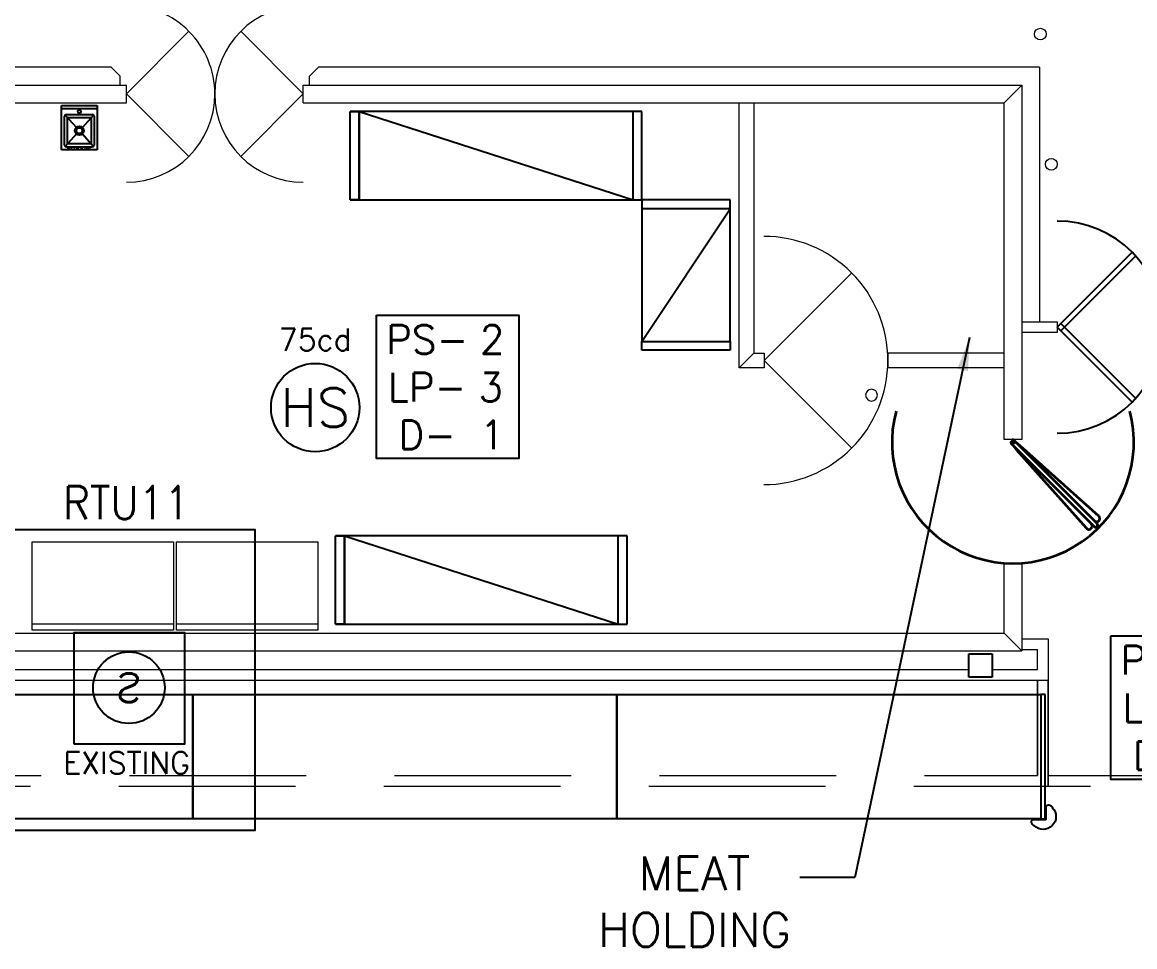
# Model space of a CAD drawing. Header units: inches. Extents: x 0 to 5040, y 0 to 3600.
# Drawn here: x 3717.3 to 4095.1, y 1919.3 to 2233 of the extents above; entities that cross this region are included whole.
import ezdxf
from ezdxf.enums import TextEntityAlignment as Align

# ---------------------------------------------------------------- set-up
doc = ezdxf.new("R2010")
doc.units = ezdxf.units.IN
doc.header["$LTSCALE"] = 240
doc.header["$MEASUREMENT"] = 0
for name, pattern in [('XFLOOR$0$base-fp$0$DASHED2', [0.375, 0.25, -0.125]), ('XFLOOR$0$base-fp$0$DIVIDE2', [0.625, 0.25, -0.125, 0, -0.125, 0, -0.125]), ('XFLOOR$0$base-fp$0$HIDDEN', [0.375, 0.25, -0.125])]:
    doc.linetypes.add(name, pattern=pattern)
doc.layers.get('0').update_dxf_attribs({"linetype": 'CONTINUOUS'})
for name, color, linetype in [('A010-001$0$G-ANNO-SYMB', 3, 'CONTINUOUS'), ('EFP10-R$0$G-ANNO-TEXT', 2, 'CONTINUOUS'), ('INITIATING', 4, 'CONTINUOUS'), ('LEADER', 4, 'CONTINUOUS'), ('NOTIFICATION', 6, 'CONTINUOUS'), ('XFLOOR$0$base-fp$0$A-REFR-GARD', 8, 'CONTINUOUS'), ('XFLOOR$0$base-fp$0$S-COLS_EXST', 8, 'CONTINUOUS')]:
    doc.layers.add(name, color=color, linetype=linetype)
for name, color, linetype, lineweight in [('XFLOOR$0$base-fp$0$A-CURB-INTR_EXST', 8, 'CONTINUOUS', 18), ('XFLOOR$0$base-fp$0$A-DOOR-COLR', 8, 'CONTINUOUS', 35), ('XFLOOR$0$base-fp$0$A-DOOR-COLR_EXST', 8, 'CONTINUOUS', 18), ('XFLOOR$0$base-fp$0$A-DOOR-INTR', 8, 'CONTINUOUS', 25), ('XFLOOR$0$base-fp$0$A-DOOR-INTR_EXST', 8, 'CONTINUOUS', 18), ('XFLOOR$0$base-fp$0$A-EQPM-GROC_EXST', 8, 'CONTINUOUS', 18), ('XFLOOR$0$base-fp$0$A-EQPM-RACK', 8, 'CONTINUOUS', 25), ('XFLOOR$0$base-fp$0$A-EQPM-REFR', 8, 'CONTINUOUS', 25), ('XFLOOR$0$base-fp$0$A-EQPM_EXST', 8, 'CONTINUOUS', 18), ('XFLOOR$0$base-fp$0$A-FLOR-PFIX', 8, 'CONTINUOUS', 25), ('XFLOOR$0$base-fp$0$A-FLOR-PFIX_EXST', 8, 'CONTINUOUS', 18), ('XFLOOR$0$base-fp$0$A-SOFF-INTR_EXST', 8, 'XFLOOR$0$base-fp$0$HIDDEN', 18), ('XFLOOR$0$base-fp$0$A-WALL-COLR_EXST', 8, 'CONTINUOUS', 18), ('XFLOOR$0$base-fp$0$A-WALL-INTR_EXST', 8, 'CONTINUOUS', 18)]:
    doc.layers.add(name, color=color, linetype=linetype, lineweight=lineweight)
doc.styles.add('A010-001$0$SIMPLEX', font='simplex.shx')
doc.styles.add('EFP10-R$0$SIMPLEX', font='simplex.shx', dxfattribs={"height": 11.25})
doc.styles.add('NORMAL', font='romans.shx')
doc.styles.add('ROMANS', font='romans.shx', dxfattribs={"width": 0.9})
doc.styles.add('SIMPLEX', font='simplex.shx', dxfattribs={"height": 0.09375})
doc.styles.add('XFLOOR$0$base-fp$0$SIMPLEX', font='simplex.shx')
doc.dimstyles.new('A010-001$0$WDS-DIMSTYLE$7', dxfattribs={"dimscale": 120, "dimtxt": 0.09375, "dimasz": 0.09375, "dimexe": 0.09375, "dimexo": 0.0625, "dimgap": 0.09375, "dimtad": 1, "dimzin": 11, "dimdsep": 46, "dimtxsty": 'A010-001$0$SIMPLEX', "dimcen": 0, "dimdle": 0.09375, "dimclrd": 1, "dimclre": 1, "dimclrt": 256, "dimadec": 0, "dimazin": 0, "dimtfac": 1, "dimtmove": 0, "dimatfit": 3, "dimfxl": 1, "dimtolj": 1, "dimtzin": 2, "dimarcsym": 0})

# ---------------------------------------------------------------- blocks, each defined once
blk = doc.blocks.new('XFLOOR$0$base-fp$0$A-B038-SS-4SLSB-30-P')
for p, q in [((0, 0), (48, 0)), ((0, -30), (0, 0)), ((48, 0), (48, -30)), ((0, -2), (48, -2)), ((48, -30), (0, -30))]:
    blk.add_line(p, q)
blk = doc.blocks.new('*U134')
for p, q in [((0, 0), (144, 0)), ((0, -42.1875), (0, 0)), ((144, 0), (144, -42.1875)), ((144, -42.1875), (0, -42.1875))]:
    blk.add_line(p, q)
blk = doc.blocks.new('*U135')
for p, q in [((0, 0), (144, 0)), ((0, -42.1875), (0, 0)), ((144, 0), (144, -42.1875)), ((144, -42.1875), (0, -42.1875))]:
    blk.add_line(p, q)
blk.add_lwpolyline([(145.5, 0), (144, 0), (144, -42.1875), (145.5, -42.1875)], close=True)
blk = doc.blocks.new('XFLOOR$0$base-fp$0$A-REFR-CRNRP-P')
at = {"flags": 128}
blk.add_lwpolyline([(-0.03, 0.32, -0.442813), (0.32, 0), (0.32, -4.13, 0.391783), (0.79, -4.63), (0.99, -4.65, 0.227539), (1.96, -4.31), (2.4, -3.87), (2.41, -3.85), (2.41, -3.84), (2.4, -3.82), (2.37, -3.79, 0.996884), (-3.79, 2.36), (-3.82, 2.4), (-3.84, 2.41), (-3.85, 2.41), (-3.87, 2.4), (-4.31, 1.96, 0.227539), (-4.65, 0.99), (-4.63, 0.78, 0.391783), (-4.13, 0.32), (0.07, 0.32)], format="xyb", dxfattribs=at)
blk = doc.blocks.new('XFLOOR$0$base-fp$0$A-DBA6-0')
for points in [[(0, 0), (25.46, 25.46), (26.69, 24.22), (1.24, -1.24)], [(72, 0), (46.54, 25.46), (45.31, 24.22), (70.76, -1.24)], [(0, 0), (25.46, -25.46), (26.69, -24.22), (1.24, 1.24)], [(72, 0), (46.54, -25.46), (45.31, -24.22), (70.76, 1.24)]]:
    blk.add_lwpolyline(points, close=True)
for centre, start, end in [((0, 0), 270, 90), ((72, 0), 90, 270)]:
    blk.add_arc(centre, 36, start, end)
blk = doc.blocks.new('XFLOOR$0$base-fp$0$A-SS001_SS-HS-(FHMS-1215-MOD)-P')
for p, q in [((0, 0), (12.12, 0)), ((12.12, 0), (12.12, -15)), ((0, -15), (0, 0)), ((0, -1), (12.12, -1)), ((1.06, -13.38), (1.06, -3.62)), ((1.25, -3.18), (5.06, -7.39)), ((1.69, -3), (10.44, -3)), ((10.88, -3.18), (7.07, -7.39)), ((11.06, -3.62), (11.06, -13.38)), ((5.06, -9.61), (1.25, -13.82)), ((7.07, -9.61), (10.88, -13.82)), ((12.12, -15), (0, -15)), ((1.69, -14), (10.44, -14))]:
    blk.add_line(p, q)
at = {"linetype": 'XFLOOR$0$base-fp$0$DASHED2', "flags": 128}
blk.add_lwpolyline([(2.31, -4), (9.81, -4, -0.414214), (10.06, -4.25), (10.06, -12.75, -0.414214), (9.81, -13), (2.31, -13, -0.414214), (2.06, -12.75), (2.06, -4.25, -0.414214)], format="xyb", close=True, dxfattribs=at)
for centre, radius in [((6.06, -2), 0.562), ((6.06, -8.5), 1.5), ((6.06, -8.5), 1)]:
    blk.add_circle(centre, radius)
for centre, start, end in [((1.69, -3.62), 90, 180), ((10.44, -3.62), 0, 90), ((1.69, -13.38), 180, 270), ((10.44, -13.38), 270, 0)]:
    blk.add_arc(centre, 0.625, start, end)
at = {"style": 'XFLOOR$0$base-fp$0$SIMPLEX', "width": 1.5, "flags": 8}
blk.add_attdef('SINKSTYLE', text='', height=0.875, dxfattribs=at).set_placement((6.06, -14.5), align=Align.MIDDLE_CENTER)
blk = doc.blocks.new('XFLOOR$0$base-fp$0$A-DCDA3-6-P')
h = blk.add_hatch()
h.set_pattern_fill('ANSI31', color=256, scale=0.25, angle=45, style=0)
h.set_pattern_definition([(90, (-1278.533298, -80.54862), (-0.03125, 2e-17), [])])
h.paths.add_polyline_path([(29.54, 28.73, -0.343348), (29.38, 28.71, 0.162353), (28.91, 28.82), (28.86, 28.77, -0.522589), (29.71, 27.93), (29.75, 27.97, 0.162353), (29.65, 28.45, -0.343348), (29.67, 28.6), (29.98, 28.91, 0.414214), (29.98, 29.03), (29.96, 29.05, 0.414214), (29.85, 29.05)])
for p, q in [((0.09, 0.18), (28.48, 28.57)), ((1.12, -0.84), (29.5, 27.54)), ((2.05, 2.41), (25.81, 29.03)), ((28.86, 28.77), (28.91, 28.82)), ((29.54, 28.73), (29.85, 29.05)), ((29.67, 28.6), (29.98, 28.91)), ((29.71, 27.93), (29.75, 27.97)), ((29.96, 29.05), (29.98, 29.03)), ((29.96, 29.05), (29.98, 29.03)), ((3.34, 1.12), (29.96, 24.87)), ((0, 0.09), (0.18, 0.09)), ((0, 0.09), (0, -0.09)), ((1.12, -0.84), (0.09, 0.18)), ((0.65, 0.74), (2.05, 2.41)), ((1.67, -0.29), (3.34, 1.12)), ((0, -0.09), (0.37, -0.09))]:
    blk.add_line(p, q)
blk.add_circle((0.94, 0), 0.469)
for centre, radius, start, end in [((0.94, 0), 41.06, 255, 105), ((26.74, 28.4), 1.12, 315, 146.2036), ((28.99, 28.05), 0.727, 315, 135), ((29.34, 25.8), 1.12, 303.7964, 135), ((28.99, 28.05), 0.767, 59.2029, 96.0899), ((29.45, 28.82), 0.125, 239.2029, 315), ((29.76, 28.51), 0.125, 135, 210.7971), ((28.99, 28.05), 0.767, 353.9101, 30.7971), ((29.91, 28.99), 0.08, 45, 135), ((29.93, 28.97), 0.08, 315, 45)]:
    blk.add_arc(centre, radius, start, end)
blk = doc.blocks.new('XFLOOR')
at = {"layer": 'XFLOOR$0$base-fp$0$A-CURB-INTR_EXST', "color": 8}
for p, q in [((2083.86, 2156.21), (1918.39, 2156.21)), ((2086.84, 2153.23), (2083.86, 2156.21)), ((2151.21, 2153.23), (2154.19, 2156.21)), ((2399.02, 2156.21), (2154.19, 2156.21)), ((2399.02, 2156.21), (2399.02, 2069.84)), ((2086.84, 2150.21), (2086.84, 2153.23)), ((2151.21, 2150.21), (2151.21, 2153.23))]:
    blk.add_line(p, q, dxfattribs=at)
for centre in [(2399.34, 2167.49), (2403.08, 2123.32)]:
    blk.add_circle(centre, 2, dxfattribs=at)
at = {"layer": 'XFLOOR$0$base-fp$0$A-DOOR-COLR_EXST', "color": 8}
for p in [(2335.27, 2086.46), (2335.27, 2026.97)]:
    blk.add_line(p, (2305.52, 2056.71), dxfattribs=at)
for centre, start, end in [((2305.45, 2056.72), 359.9951, 90.0049), ((2305.45, 2056.71), 269.9951, 359.9995)]:
    blk.add_arc(centre, 42.12, start, end, dxfattribs=at)
at = {"layer": 'XFLOOR$0$base-fp$0$A-DOOR-INTR_EXST', "color": 8}
for p, q in [((2110.24, 2168.43), (2089.02, 2147.21)), ((2149.02, 2147.21), (2127.81, 2168.43)), ((2110.24, 2126), (2089.02, 2147.21)), ((2149.02, 2147.21), (2127.81, 2126))]:
    blk.add_line(p, q, dxfattribs=at)
for centre, radius, start, end in [((2089.03, 2147.22), 29.99, 359.9893, 90.0107), ((2149.02, 2147.21), 30, 90.002, 179.998), ((2089.02, 2147.21), 30, 270.002, 359.998), ((2149.03, 2147.22), 30.01, 180.0148, 269.9852)]:
    blk.add_arc(centre, radius, start, end, dxfattribs=at)
at = {"layer": 'XFLOOR$0$base-fp$0$A-EQPM-RACK', "color": 8}
for p, q in [((2165.02, 2141.21), (2168.02, 2141.21)), ((2165.02, 2111.21), (2165.02, 2141.21)), ((2168.02, 2141.21), (2165.02, 2141.21)), ((2168.02, 2141.21), (2261.02, 2111.21)), ((2261.02, 2141.21), (2168.02, 2141.21)), ((2168.02, 2141.21), (2168.02, 2111.21)), ((2168.02, 2111.21), (2168.02, 2141.21)), ((2264.02, 2141.21), (2261.02, 2141.21)), ((2261.02, 2111.21), (2261.02, 2141.21)), ((2264.02, 2111.21), (2264.02, 2141.21)), ((2165.02, 2111.21), (2168.02, 2111.21)), ((2168.02, 2111.21), (2165.02, 2111.21)), ((2168.02, 2111.21), (2261.02, 2111.21)), ((2261.02, 2111.21), (2264.02, 2111.21)), ((2264.02, 2111.21), (2264.02, 2108.21)), ((2294.02, 2111.21), (2264.02, 2111.21)), ((2264.02, 2063.21), (2294.02, 2108.21)), ((2294.02, 2108.21), (2264.02, 2108.21)), ((2264.02, 2108.21), (2264.02, 2063.21)), ((2294.02, 2108.21), (2294.02, 2111.21)), ((2294.02, 2063.21), (2294.02, 2108.21)), ((2264.02, 2060.21), (2264.02, 2063.21)), ((2264.02, 2063.21), (2294.02, 2063.21)), ((2294.02, 2063.21), (2294.02, 2060.21)), ((2294.02, 2060.21), (2264.02, 2060.21)), ((2160.03, 1997.21), (2163.03, 1997.21)), ((2160.03, 1967.21), (2160.03, 1997.21)), ((2163.03, 1997.21), (2160.03, 1997.21)), ((2163.03, 1997.21), (2256.03, 1967.21)), ((2256.03, 1997.21), (2163.03, 1997.21)), ((2163.03, 1997.21), (2163.03, 1967.21)), ((2163.03, 1967.21), (2163.03, 1997.21)), ((2259.03, 1997.21), (2256.03, 1997.21)), ((2256.03, 1967.21), (2256.03, 1997.21)), ((2259.03, 1967.21), (2259.03, 1997.21)), ((2163.03, 1967.21), (2160.03, 1967.21)), ((2160.03, 1967.21), (2163.03, 1967.21)), ((2163.03, 1967.21), (2256.03, 1967.21)), ((2256.03, 1967.21), (2259.03, 1967.21))]:
    blk.add_line(p, q, dxfattribs=at)
at = {"layer": 'XFLOOR$0$base-fp$0$A-EQPM_EXST', "color": 8}
for p, q in [((1943.02, 2144.21), (2089.02, 2144.21)), ((2149.02, 2144.21), (2302.02, 2144.21)), ((2387.02, 2029.86), (2387.02, 2144.21)), ((2393.02, 2029.86), (2387.02, 2029.86)), ((1943.02, 1964.21), (2297.02, 1964.21)), ((1943.02, 1958.21), (2255.02, 1958.21))]:
    blk.add_line(p, q, dxfattribs=at)
at = {"layer": 'XFLOOR$0$base-fp$0$A-FLOR-PFIX_EXST', "color": 8, "extrusion": (0, 0, -1)}
blk.add_circle((-2342.02, 2044.95), 2, dxfattribs=at)
at = {"layer": 'XFLOOR$0$base-fp$0$A-SOFF-INTR_EXST', "color": 8}
for p, q in [((2398.4, 1948.21), (2398.4, 1915.84)), ((2398.4, 1915.84), (2398.4, 1948.21)), ((2402.02, 1948.21), (2402.02, 1912.21)), ((2402.02, 1912.21), (2402.02, 1948.21)), ((1190.02, 1915.84), (2398.4, 1915.84)), ((2402.02, 1915.84), (2479.82, 1915.84)), ((1186.4, 1912.21), (2479.82, 1912.21))]:
    blk.add_line(p, q, dxfattribs=at)
at = {"layer": 'XFLOOR$0$base-fp$0$A-WALL-COLR_EXST', "color": 8}
for p, q in [((1827.41, 2150.21), (2089.02, 2150.21)), ((2089.02, 2144.21), (2089.02, 2150.21)), ((2149.02, 2150.21), (2393.02, 2150.21)), ((2149.02, 2144.21), (2149.02, 2150.21)), ((2387.02, 2144.21), (2393.02, 2150.21)), ((2393.02, 2150.21), (2393.02, 2029.86)), ((1943.02, 2144.21), (2089.02, 2144.21)), ((2149.02, 2144.21), (2387.02, 2144.21)), ((2297.02, 2054.21), (2297.02, 2144.21)), ((2302.02, 2144.21), (2302.02, 2059.21)), ((2387.02, 2029.86), (2387.02, 2144.21)), ((2297.02, 2054.21), (2302.02, 2059.21)), ((2302.02, 2059.21), (2305.52, 2059.21)), ((2305.52, 2059.21), (2305.52, 2054.21)), ((2387.02, 2059.21), (2347.57, 2059.21)), ((2347.57, 2059.21), (2347.57, 2054.21)), ((2305.52, 2054.21), (2297.02, 2054.21)), ((2387.02, 2054.21), (2347.57, 2054.21)), ((2393.02, 2029.86), (2387.02, 2029.86)), ((2387.02, 1964.21), (2387.02, 1987.86)), ((2387.02, 1987.86), (2393.02, 1987.86)), ((2393.02, 1987.86), (2393.02, 1958.21)), ((1943.02, 1964.21), (2387.02, 1964.21)), ((2393.02, 1958.21), (2387.02, 1964.21)), ((1186.02, 1958.21), (2393.02, 1958.21))]:
    blk.add_line(p, q, dxfattribs=at)
at = {"layer": 'XFLOOR$0$base-fp$0$A-WALL-INTR_EXST', "color": 8}
for p, q in [((2393.02, 2069.84), (2405.02, 2069.84)), ((2405.02, 2069.84), (2405.02, 2066.21)), ((2405.02, 2066.21), (2393.02, 2066.21)), ((2393.02, 1962.21), (2402.02, 1962.21)), ((2402.02, 1962.21), (2402.02, 1948.21)), ((2393.02, 1958.59), (2398.4, 1958.59)), ((2398.4, 1951.84), (2398.4, 1958.59)), ((1765.02, 1951.84), (2375.02, 1951.84)), ((2383.02, 1951.84), (2398.4, 1951.84)), ((1192.02, 1948.21), (2402.02, 1948.21))]:
    blk.add_line(p, q, dxfattribs=at)
at = {"layer": 'XFLOOR$0$base-fp$0$S-COLS_EXST', "color": 8}
for p, q in [((2375.02, 1957.21), (2383.02, 1957.21)), ((2375.02, 1949.21), (2375.02, 1957.21)), ((2383.02, 1957.21), (2383.02, 1949.21)), ((2383.02, 1949.21), (2375.02, 1949.21))]:
    blk.add_line(p, q, dxfattribs=at)
at = {"layer": 'XFLOOR$0$base-fp$0$A-DOOR-COLR', "color": 8, "rotation": 270}
blk.add_blockref('XFLOOR$0$base-fp$0$A-DCDA3-6-P', (2390.02, 2029.86), dxfattribs=at)
at = {"layer": 'XFLOOR$0$base-fp$0$A-DOOR-INTR', "color": 8}
blk.add_blockref('XFLOOR$0$base-fp$0$A-DBA6-0', (2405.02, 2068.02), dxfattribs=at)
at = {"layer": 'XFLOOR$0$base-fp$0$A-EQPM-GROC_EXST', "color": 8, "linetype": 'Continuous', "lineweight": -3, "rotation": 180}
for p in [(2105.03, 1965.21), (2154.03, 1965.21)]:
    blk.add_blockref('XFLOOR$0$base-fp$0$A-B038-SS-4SLSB-30-P', p, dxfattribs=at)
at = {"layer": 'XFLOOR$0$base-fp$0$A-EQPM-REFR', "color": 8}
for name, p in [('*U134', (1967.52, 1943.4)), ('*U134', (2111.52, 1943.4)), ('*U135', (2255.52, 1943.4))]:
    blk.add_blockref(name, p, dxfattribs=at)
at = {"layer": 'XFLOOR$0$base-fp$0$A-FLOR-PFIX', "color": 8}
ref = blk.add_blockref('XFLOOR$0$base-fp$0$A-SS001_SS-HS-(FHMS-1215-MOD)-P', (2066.96, 2143.21), dxfattribs=at)
ref.add_attrib('SINKSTYLE', 'PEDESTAL', dxfattribs={"layer": '0', "height": 0.875, "style": 'XFLOOR$0$base-fp$0$SIMPLEX', "width": 1.5, "flags": 8}).set_placement((2073.02, 2128.71), align=Align.MIDDLE_CENTER)
at = {"layer": 'XFLOOR$0$base-fp$0$A-REFR-GARD', "color": 8, "linetype": 'XFLOOR$0$base-fp$0$DIVIDE2', "ltscale": 0.5, "xscale": -1, "rotation": 180}
blk.add_blockref('XFLOOR$0$base-fp$0$A-REFR-CRNRP-P', (2401.02, 1901.21), dxfattribs=at)
blk = doc.blocks.new('PC2R')
at = {"layer": 'NOTIFICATION'}
blk.add_circle((0, 0), 0.125, dxfattribs=at)
at = {"layer": 'NOTIFICATION', "color": 2, "style": 'ROMANS'}
blk.add_text('HS', height=0.10938, dxfattribs=at).set_placement((0, 0), align=Align.MIDDLE)
blk.add_attdef('115CD', text='', height=0.0625, dxfattribs=at).set_placement((0, 0.1609), align=Align.CENTER)
blk = doc.blocks.new('A$C5E320BCF')
at = {"layer": 'NOTIFICATION'}
blk.add_lwpolyline([(0, 0.4062), (0.4024, 0.4062), (0.4024, 0), (0, 0)], close=True, dxfattribs=at)
at = {"layer": 'NOTIFICATION', "color": 2, "insert": (0.1437, 0.2022), "char_height": 0.08097, "width": 0.676855, "attachment_point": 5, "style": 'NORMAL'}
blk.add_mtext('PS-\\PLP-\\PD-', dxfattribs=at)
at = {"layer": 'NOTIFICATION', "color": 2, "style": 'NORMAL', "flags": 4}
for tag, p in [('PS', (0.2955, 0.3371)), ('LP', (0.2955, 0.2022)), ('D', (0.2955, 0.0672))]:
    blk.add_attdef(tag, text='', height=0.081, dxfattribs=at).set_placement(p, align=Align.MIDDLE_LEFT)
blk = doc.blocks.new('D4120')
at = {"layer": 'INITIATING'}
blk.add_lwpolyline([(-0.156, -0.1592), (0.1584, -0.1592), (0.1584, 0.1551), (-0.156, 0.1551)], close=True, dxfattribs=at)
blk.add_circle((0, 0), 0.1013, dxfattribs=at)
at = {"layer": 'INITIATING', "color": 2, "style": 'SIMPLEX', "text_generation_flag": 2, "flags": 8}
blk.add_attdef('S', text='', height=0.081, dxfattribs=at).set_placement((0, 0), align=Align.MIDDLE_CENTER)

msp = doc.modelspace()

# ---------------------------------------------------------------- linework, layer by layer
at = {"color": 2}
msp.add_lwpolyline([(3709.99, 2060.9), (3796.24, 2060.9), (3796.24, 1958.78), (3709.99, 1958.78)], close=True, dxfattribs=at)

# ---------------------------------------------------------------- block references
ref = msp.add_blockref('D4120', (3753.53, 2007.21), dxfattribs=dict(xscale=120, yscale=120, zscale=120))
ref.add_attrib('S', 'S', dxfattribs={"layer": 'INITIATING', "color": 2, "height": 9.72, "style": 'SIMPLEX', "text_generation_flag": 2}).set_placement((3753.53, 2007.21), align=Align.MIDDLE_CENTER)
at = {"layer": 'LEADER'}
msp.add_blockref('XFLOOR', (1663.69, 61.54), dxfattribs=at)
at = {"layer": 'NOTIFICATION'}
ref = msp.add_blockref('A$C5E320BCF', (3837.6, 2084.95), dxfattribs=dict(at, xscale=120, yscale=120, zscale=120))
ref.add_attrib('PS', '2', dxfattribs={"color": 2, "height": 9.72, "style": 'NORMAL', "flags": 4}).set_placement((3872.7, 2125.4), align=Align.MIDDLE_LEFT)
ref.add_attrib('LP', '3', dxfattribs={"color": 2, "height": 9.72, "style": 'NORMAL', "flags": 4}).set_placement((3872.22, 2109.21), align=Align.MIDDLE_LEFT)
ref.add_attrib('D', '1', dxfattribs={"color": 2, "height": 9.72, "style": 'NORMAL', "flags": 4}).set_placement((3872.7, 2093.01), align=Align.MIDDLE_LEFT)
at = {"layer": 'NOTIFICATION', "xscale": 120, "yscale": 120, "zscale": 120}
msp.add_blockref('PC2R', (3816.8, 2102.28), dxfattribs=at).add_auto_attribs({'115CD': '75cd'})
at = {"layer": 'NOTIFICATION'}
ref = msp.add_blockref('A$C5E320BCF', (4086.99, 1976.07), dxfattribs=dict(at, xscale=120, yscale=120, zscale=120))
ref.add_attrib('PS', '2', dxfattribs={"color": 2, "height": 9.72, "style": 'NORMAL', "flags": 4}).set_placement((4122.09, 2016.53), align=Align.MIDDLE_LEFT)
ref.add_attrib('LP', '3', dxfattribs={"color": 2, "height": 9.72, "style": 'NORMAL', "flags": 4}).set_placement((4121.6, 2000.34), align=Align.MIDDLE_LEFT)
ref.add_attrib('D', '2', dxfattribs={"color": 2, "height": 9.72, "style": 'NORMAL', "flags": 4}).set_placement((4122.09, 1984.14), align=Align.MIDDLE_LEFT)

# ---------------------------------------------------------------- texts
at = {"layer": 'A010-001$0$G-ANNO-SYMB', "insert": (3945.58, 1949.96), "char_height": 11.5, "width": 178.1157, "attachment_point": 2, "style": 'A010-001$0$SIMPLEX'}
msp.add_mtext('MEAT\\PHOLDING', dxfattribs=at)
at = {"layer": 'EFP10-R$0$G-ANNO-TEXT', "style": 'EFP10-R$0$SIMPLEX', "width": 0.9}
msp.add_text('RTU11', height=11.25, dxfattribs=at).set_placement((3752.67, 2064.36), align=Align.CENTER)
at = {"layer": 'EFP10-R$0$G-ANNO-TEXT', "insert": (3752.77, 1985.49), "char_height": 7.5, "width": 211.4414, "attachment_point": 2, "style": 'EFP10-R$0$SIMPLEX'}
msp.add_mtext('EXISTING', dxfattribs=at)

# ---------------------------------------------------------------- leaders
at = {"layer": 'A010-001$0$G-ANNO-SYMB'}
msp.add_leader([(4039, 2126.07), (4000.06, 1942.8), (3981.31, 1942.8)], dimstyle='A010-001$0$WDS-DIMSTYLE$7', override={"dimgap": 0.09375, "dimtad": 0}, dxfattribs=at)

doc.saveas('drawing.dxf')
